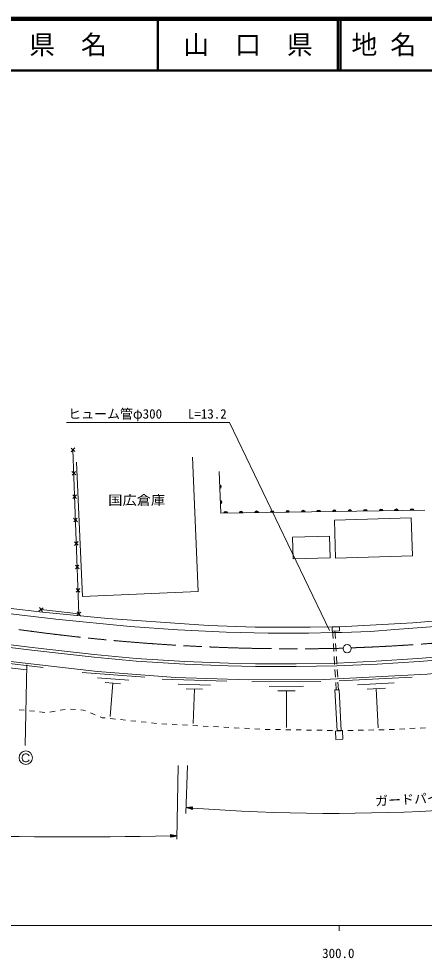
# Model space of a CAD drawing. Units: millimetres, scale not verified. Extents: x 40000 to 680000, y 20000 to 380000.
# Drawn here: x 306121 to 384439, y 198715 to 380000 of the extents above; entities that cross this region are included whole.
import ezdxf
from ezdxf.enums import TextEntityAlignment as Align

# ---------------------------------------------------------------- set-up
doc = ezdxf.new("R2010")
doc.units = ezdxf.units.MM
doc.header["$LTSCALE"] = 1000
doc.linetypes.add('CHAIN', pattern=[18.5, 12, -1.5, 3.5, -1.5])
for name, color, linetype, lineweight in [('M-BGD', 7, 'Continuous', 13), ('M-BMK', 2, 'CHAIN', 13), ('M-BMK-OTRS', 5, 'Continuous', 13), ('M-BMK-SRVR', 3, 'Continuous', 13), ('M-STR-HTXT', 7, 'Continuous', 13), ('M-STR-STRC', 7, 'Continuous', 13), ('M-TTL', 2, 'Continuous', 140), ('M-TTL-BAND', 7, 'Continuous', 13), ('M-TTL-LINE', 7, 'Continuous', 50)]:
    doc.layers.add(name, color=color, linetype=linetype, lineweight=lineweight)
doc.layers.add('M-TTL-TXT', color=7, linetype='Continuous')
doc.styles.add('ＭＳ ゴシック', font='')
doc.styles.get('ＭＳ ゴシック').set_extended_font_data('MS Gothic')

msp = doc.modelspace()

# ---------------------------------------------------------------- linework, layer by layer
at = {"layer": 'M-BGD'}
for p, q in [((316956, 296483), (316223, 297164)), ((316930, 297190), (316249, 296457)), ((317120, 291963), (316388, 292644)), ((317095, 292670), (316414, 291937)), ((317285, 287443), (316553, 288124)), ((317260, 288149), (316579, 287417)), ((317450, 282923), (316718, 283604)), ((317424, 283629), (316744, 282897)), ((317615, 278403), (316883, 279083)), ((317589, 279109), (316908, 278377)), ((317780, 273883), (317048, 274563)), ((317754, 274589), (317073, 273857)), ((317945, 269362), (317212, 270043)), ((317919, 270069), (317238, 269337)), ((310019, 265706), (310802, 266329)), ((310722, 265626), (310099, 266409)), ((317352, 264871), (318135, 265494)), ((318055, 264792), (317432, 265574)), ((366747, 261855), (366834, 260417)), ((367181, 261878), (367268, 260439)), ((366894, 259419), (366984, 257922)), ((367328, 259441), (367419, 257944)), ((298541, 256235), (310864, 254834)), ((367044, 256923), (367135, 255426)), ((367479, 256946), (367569, 255449)), ((301528, 255063), (307690, 254363)), ((318393, 253878), (330439, 252926)), ((367195, 254428), (367285, 252931)), ((367629, 254450), (367719, 252953)), ((321341, 252837), (327364, 252361)), ((333836, 252535), (346334, 252158)), ((351157, 252036), (364462, 252117)), ((367996, 252262), (382139, 252957)), ((322783, 251915), (325795, 251677)), ((324289, 251796), (323781, 245371)), ((336935, 251607), (343184, 251419)), ((338472, 250727), (341597, 250633)), ((340034, 250680), (339833, 244014)), ((354489, 251169), (361141, 251210)), ((356157, 250292), (359483, 250313)), ((357820, 250302), (357863, 243207)), ((367345, 251932), (367432, 250494)), ((367780, 251955), (367866, 250517)), ((371578, 251493), (378649, 251840)), ((373392, 250637), (376928, 250811)), ((375160, 250724), (375530, 243181)), ((307169, 246566), (306175, 246669)), ((315093, 246726), (314108, 246553)), ((317080, 246717), (316083, 246789)), ((318585, 246608), (318078, 246645)), ((319040, 246423), (318585, 246608)), ((309159, 246361), (308164, 246464)), ((311148, 246156), (310154, 246259)), ((313123, 246380), (312138, 246207)), ((320893, 245669), (319967, 246046)), ((322207, 245134), (321819, 245292)), ((322785, 245074), (322207, 245134)), ((324774, 244865), (323780, 244969)), ((326763, 244656), (325769, 244760)), ((328752, 244446), (327758, 244551)), ((330741, 244237), (329747, 244342)), ((332730, 244028), (331736, 244133)), ((334725, 243889), (333726, 243943)), ((336722, 243781), (335723, 243835)), ((338719, 243674), (337721, 243727)), ((340716, 243566), (339718, 243620)), ((342713, 243458), (341715, 243512)), ((344710, 243351), (343712, 243405)), ((346707, 243243), (345709, 243297)), ((348705, 243136), (347706, 243189)), ((350702, 243028), (349703, 243082)), ((352699, 242920), (351700, 242974)), ((380690, 242982), (379691, 242932)), ((382687, 243083), (381688, 243032)), ((384684, 243184), (383686, 243133)), ((354698, 242859), (353698, 242875)), ((356697, 242826), (355697, 242842)), ((358697, 242793), (357697, 242809)), ((360697, 242760), (359697, 242776)), ((362696, 242727), (361697, 242743)), ((364696, 242694), (363696, 242710)), ((366696, 242661), (365696, 242677)), ((368623, 242629), (367696, 242644)), ((368696, 242631), (368623, 242629)), ((370695, 242675), (369695, 242653)), ((372695, 242718), (371695, 242697)), ((374694, 242762), (373694, 242740)), ((376694, 242806), (375694, 242784)), ((378692, 242881), (377693, 242831)), ((306825, 237792), (306760, 237532)), ((306760, 237532), (306760, 237272)), ((306955, 237987), (306825, 237792)), ((307150, 238117), (306955, 237987)), ((307345, 238182), (307150, 238117)), ((307605, 238182), (307345, 238182)), ((307800, 238117), (307605, 238182)), ((307995, 237987), (307800, 238117)), ((308125, 237792), (307995, 237987)), ((306760, 237272), (306825, 237012)), ((306825, 237012), (306955, 236817)), ((306955, 236817), (307150, 236687)), ((307150, 236687), (307345, 236622)), ((307345, 236622), (307605, 236622)), ((307605, 236622), (307800, 236687)), ((307800, 236687), (307995, 236817)), ((307995, 236817), (308125, 237012))]:
    msp.add_line(p, q, dxfattribs=at)
for points in [[(154558, 275825), (219366, 267080), (293833, 257173), (321319, 254048), (336376, 252858), (350509, 252432), (365105, 252521), (384991, 253497), (403883, 255415), (425900, 258771), (442164, 262127), (462921, 267666), (481653, 273437), (498840, 280255), (516596, 288068), (534174, 297016), (548343, 304829), (560310, 311966)], [(316589, 296823), (317743, 265183), (310410, 266017)], [(317300, 294462), (318400, 268539), (340782, 269489), (339681, 295412)], [(384541, 285198), (345164, 284625), (344824, 292618)], [(279134, 272179), (278938, 269657), (304063, 266266), (310703, 265485), (323310, 264277), (342770, 262910), (351754, 262608), (362408, 262573), (366660, 262662)], [(368045, 262680), (382250, 263425), (392939, 264348), (400947, 265245)], [(286851, 260804), (308637, 258154), (320660, 256800), (328788, 256038), (338186, 255445), (346568, 255106), (351817, 255022), (359691, 255022), (367568, 255161), (375345, 255464), (383486, 255965), (390775, 256551)]]:
    msp.add_lwpolyline(points, dxfattribs=at)
for points in [[(367310, 275905), (382147, 276343), (381931, 283679), (367093, 283241)], [(359126, 275802), (366252, 276000), (366136, 280171), (359010, 279973)], [(366670, 261854), (368055, 261872), (368045, 262680), (366660, 262662)], [(367185, 250482), (367594, 242580), (368393, 242622), (367985, 250523)], [(367287, 242558), (368623, 242629), (368711, 240982), (367375, 240911)]]:
    msp.add_lwpolyline(points, close=True, dxfattribs=at)
msp.add_circle((307475, 237402), 1300, dxfattribs=at)
for centre, radius, start, end in [((344894, 289713), 354, 281.22906, 83.63424), ((344894, 289713), 283, 283.4531, 81.4102), ((344894, 289713), 212, 287.19942, 77.66387), ((344894, 289713), 142, 294.91115, 69.95214), ((344894, 289713), 100, 305.22882, 59.63448), ((345021, 286716), 354, 281.22906, 83.63424), ((345021, 286716), 283, 283.4531, 81.4102), ((345021, 286716), 212, 287.19942, 77.66387), ((345021, 286716), 142, 294.91115, 69.95214), ((345021, 286716), 100, 305.22882, 59.63448), ((346069, 284584), 354, 9.63172, 172.0369), ((346069, 284584), 283, 11.85576, 169.81286), ((346069, 284584), 212, 15.60209, 166.06654), ((346069, 284584), 142, 23.31382, 158.35481), ((346069, 284584), 100, 33.63148, 148.03715), ((349069, 284628), 354, 9.63172, 172.0369), ((349069, 284628), 283, 11.85576, 169.81286), ((349069, 284628), 212, 15.60209, 166.06654), ((349069, 284628), 142, 23.31382, 158.35481), ((349069, 284628), 100, 33.63148, 148.03715), ((352069, 284671), 354, 9.63172, 172.0369), ((352069, 284671), 283, 11.85576, 169.81286), ((352069, 284671), 212, 15.60209, 166.06654), ((352069, 284671), 142, 23.31382, 158.35481), ((352069, 284671), 100, 33.63148, 148.03715), ((355068, 284715), 354, 9.63172, 172.0369), ((355068, 284715), 283, 11.85576, 169.81286), ((355068, 284715), 212, 15.60209, 166.06654), ((355068, 284715), 142, 23.31382, 158.35481), ((355068, 284715), 100, 33.63148, 148.03715), ((358068, 284759), 354, 9.63172, 172.0369), ((358068, 284759), 283, 11.85576, 169.81286), ((358068, 284759), 212, 15.60209, 166.06654), ((358068, 284759), 142, 23.31382, 158.35481), ((358068, 284759), 100, 33.63148, 148.03715), ((361068, 284802), 354, 9.63172, 172.0369), ((361068, 284802), 283, 11.85576, 169.81286), ((361068, 284802), 212, 15.60209, 166.06654), ((361068, 284802), 142, 23.31382, 158.35481), ((361068, 284802), 100, 33.63148, 148.03715), ((364067, 284846), 354, 9.63172, 172.0369), ((364067, 284846), 283, 11.85576, 169.81286), ((364067, 284846), 212, 15.60209, 166.06654), ((364067, 284846), 142, 23.31382, 158.35481), ((364067, 284846), 100, 33.63148, 148.03715), ((367067, 284890), 354, 9.63172, 172.0369), ((367067, 284890), 283, 11.85576, 169.81286), ((367067, 284890), 212, 15.60209, 166.06654), ((367067, 284890), 142, 23.31382, 158.35481), ((367067, 284890), 100, 33.63148, 148.03715), ((370067, 284933), 354, 9.63172, 172.0369), ((370067, 284933), 283, 11.85576, 169.81286), ((370067, 284933), 212, 15.60209, 166.06654), ((370067, 284933), 142, 23.31382, 158.35481), ((370067, 284933), 100, 33.63148, 148.03715), ((373067, 284977), 354, 9.63172, 172.0369), ((373067, 284977), 283, 11.85576, 169.81286), ((373067, 284977), 212, 15.60209, 166.06654), ((373067, 284977), 142, 23.31382, 158.35481), ((373067, 284977), 100, 33.63148, 148.03715), ((376066, 285021), 354, 9.63172, 172.0369), ((376066, 285021), 283, 11.85576, 169.81286), ((376066, 285021), 212, 15.60209, 166.06654), ((376066, 285021), 142, 23.31382, 158.35481), ((376066, 285021), 100, 33.63148, 148.03715), ((379066, 285064), 354, 9.63172, 172.0369), ((379066, 285064), 283, 11.85576, 169.81286), ((379066, 285064), 212, 15.60209, 166.06654), ((379066, 285064), 142, 23.31382, 158.35481), ((379066, 285064), 100, 33.63148, 148.03715), ((382066, 285108), 354, 9.63172, 172.0369), ((382066, 285108), 283, 11.85576, 169.81286), ((382066, 285108), 212, 15.60209, 166.06654), ((382066, 285108), 142, 23.31382, 158.35481), ((382066, 285108), 100, 33.63148, 148.03715)]:
    msp.add_arc(centre, radius, start, end, dxfattribs=at)
at = {"layer": 'M-BMK'}
for centre, radius, start, end in [((357848, 622265), 363870, 271.96705, 287.40141), ((359570, 645825), 387402, 262.06979, 271.35893)]:
    msp.add_arc(centre, radius, start, end, dxfattribs=at)
at = {"layer": 'M-BMK-OTRS'}
for points in [[(70694, 293402), (75752, 292094), (84757, 289959), (94123, 287939), (104805, 285891), (114283, 284213), (147557, 279895), (156565, 278671), (165169, 277467), (203906, 272270), (222742, 269762), (243066, 267128), (264821, 264259), (286919, 261380), (308679, 258671), (320701, 257316), (328829, 256554), (338227, 255962), (346609, 255623), (351859, 255538), (359733, 255538), (367610, 255678)], [(302921, 265360), (313251, 264174), (327644, 262735), (336873, 262058), (346186, 261634), (354314, 261465), (362103, 261465), (366760, 261550), (368492, 261548), (374077, 261781), (378783, 262142), (387419, 262820)], [(367610, 255678), (375146, 256016), (383189, 256524), (390470, 257117)]]:
    msp.add_lwpolyline(points, dxfattribs=at)
at = {"layer": 'M-BMK-SRVR'}
msp.add_circle((369553, 258452), 800, dxfattribs=at)
at = {"layer": 'M-STR-HTXT'}
for p, q in [((346798, 302093), (315348, 302093)), ((366172, 261945), (346798, 302093)), ((336895, 235933), (336680, 221689)), ((338725, 235933), (338402, 226640)), ((338442, 227784), (339708, 227935)), ((338442, 227784), (339668, 227436)), ((338442, 227784), (339688, 227686)), ((339684, 227636), (338687, 227715)), ((339692, 227735), (338695, 227814)), ((338932, 227645), (339680, 227586)), ((338948, 227845), (339696, 227785)), ((339676, 227536), (339178, 227576)), ((339700, 227835), (339201, 227875)), ((339423, 227506), (339672, 227486)), ((339455, 227905), (339704, 227885)), ((339668, 227436), (339708, 227935)), ((336690, 222333), (335435, 222557)), ((335435, 222557), (335445, 222057)), ((335686, 222513), (335436, 222507)), ((335437, 222457), (335937, 222468)), ((336188, 222423), (335438, 222407)), ((335439, 222357), (336439, 222378)), ((336690, 222333), (335440, 222307)), ((335441, 222257), (336441, 222278)), ((336192, 222223), (335442, 222207)), ((335443, 222157), (335943, 222168)), ((335694, 222113), (335444, 222107)), ((336690, 222333), (335445, 222057))]:
    msp.add_line(p, q, dxfattribs=at)
for centre, radius, start, end in [((317164, 1172535), 950402, 259.83071, 271.10187), ((366818, 586059), 359397, 265.67071, 281.71584)]:
    msp.add_arc(centre, radius, start, end, dxfattribs=at)
at = {"layer": 'M-STR-STRC'}
msp.add_line((307679, 255353), (307369, 239782), dxfattribs=at)
at = {"layer": 'M-TTL'}
msp.add_line((680000, 380000), (40000, 380000), dxfattribs=at)
at = {"layer": 'M-TTL-BAND'}
for p, q in [((40000, 205000), (579000, 205000)), ((368000, 205000), (368000, 204000))]:
    msp.add_line(p, q, dxfattribs=at)
at = {"layer": 'M-TTL-LINE'}
for p, q in [((333000, 380000), (333000, 370000)), ((367750, 380000), (367750, 370000)), ((368250, 380000), (368250, 370000)), ((40000, 370000), (680000, 370000))]:
    msp.add_line(p, q, dxfattribs=at)

# ---------------------------------------------------------------- texts
at = {"layer": 'M-BGD', "style": 'ＭＳ ゴシック', "width": 1.1}
msp.add_text('国広倉庫', height=1833, dxfattribs=at).set_placement((328906, 285653), align=Align.BOTTOM_CENTER)
at = {"layer": 'M-STR-HTXT', "style": 'ＭＳ ゴシック'}
msp.add_text('ヒューム管φ300\u3000\u3000L=13.2', height=1833, dxfattribs=at).set_placement((330973, 302293), align=Align.BOTTOM_CENTER)
msp.add_text('ガードパイプ  L=99.0', height=1833, rotation=3.175, dxfattribs=at).set_placement((387526, 228246), align=Align.BOTTOM_CENTER)
at = {"layer": 'M-TTL-BAND', "style": 'ＭＳ ゴシック'}
msp.add_text('300.0', height=1833, dxfattribs=at).set_placement((367844, 198195), align=Align.BOTTOM_CENTER)
at = {"layer": 'M-TTL-TXT', "style": 'ＭＳ ゴシック'}
for s, p in [('県\u3000名', (315625, 375000)), ('山\u3000口\u3000県', (350375, 375000))]:
    msp.add_text(s, height=3666, dxfattribs=at).set_placement(p, align=Align.MIDDLE_CENTER)
msp.add_text('地 名', height=3666, dxfattribs=at).set_placement((370380, 375000), align=Align.MIDDLE_LEFT)

doc.saveas('drawing.dxf')
